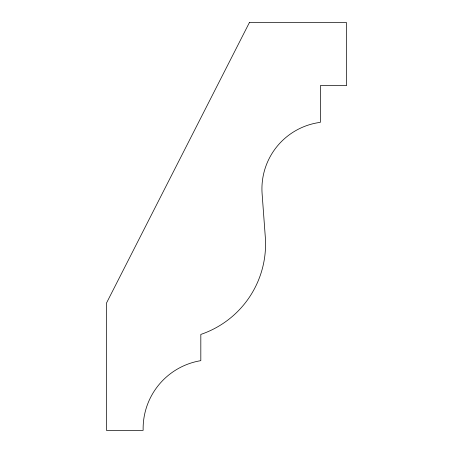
<?xml version="1.0" encoding="UTF-8"?>
<svg xmlns="http://www.w3.org/2000/svg" width="453" height="453" viewBox="0 0 453 453"><rect width="100%" height="100%" fill="white"/><g stroke="black" fill="none" stroke-linecap="round" stroke-linejoin="round"><path stroke-width="0.68" d="M249.36 22.65L106.415 303.199L106.415 430.35L143.148 430.35A68.862 68.862 0 0 1 200.821 360.656L200.821 334.422A95.396 95.396 0 0 0 265.305 237.066L262.111 193.782A67.055 67.055 0 0 1 320.35 122.355L320.35 85.623L346.585 85.623L346.585 22.65L249.36 22.65"/></g></svg>
